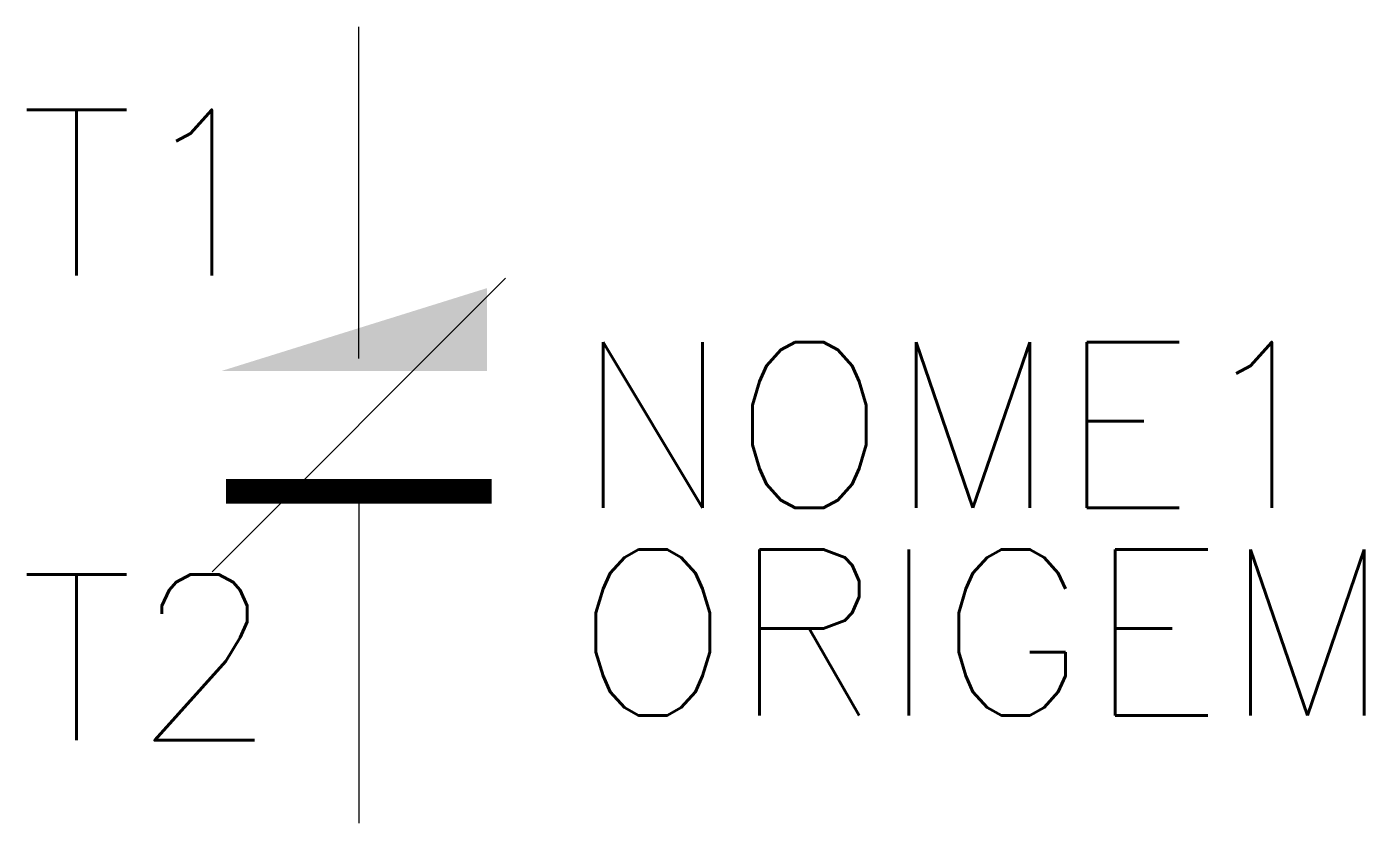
# Model space of a CAD drawing. Header units: millimetres. Extents: x -4 to 12.1, y -4.8 to 4.8.
import ezdxf
from ezdxf.enums import TextEntityAlignment as Align

# ---------------------------------------------------------------- set-up
doc = ezdxf.new("R2010")
doc.units = ezdxf.units.MM
doc.header["$LTSCALE"] = 10
doc.styles.add('ROMANS', font='romans.shx')

msp = doc.modelspace()

# ---------------------------------------------------------------- linework, layer by layer
at = {"color": 7}
for p, q in [((0, 0.8), (0, 4.8)), ((0, -0.8), (0, -4.8))]:
    msp.add_line(p, q, dxfattribs=at)
msp.add_line((-1.768, -1.768), (1.768, 1.768))
at = {"color": 5, "const_width": 0.3}
msp.add_lwpolyline([(-1.6, -0.8), (1.6, -0.8)], dxfattribs=at)
at = {"color": 5}
msp.add_solid([(-1.658, 0.65), (1.546, 0.65), (1.546, 1.65)], dxfattribs=at)

# ---------------------------------------------------------------- texts
at = {"color": 7, "style": 'ROMANS'}
for tag, p in [('T1', (-1, 2.8)), ('T2', (-1, -2.8))]:
    msp.add_attdef(tag, text='', height=2, dxfattribs=at).set_placement(p, align=Align.MIDDLE_RIGHT)
for tag, text, p in [('NOME1', '', (2.6, 0)), ('ORIGEM', 'ORIGEM', (2.6, -2.5))]:
    msp.add_attdef(tag, text=text, height=2, dxfattribs=at).set_placement(p, align=Align.MIDDLE_LEFT)

doc.saveas('drawing.dxf')
